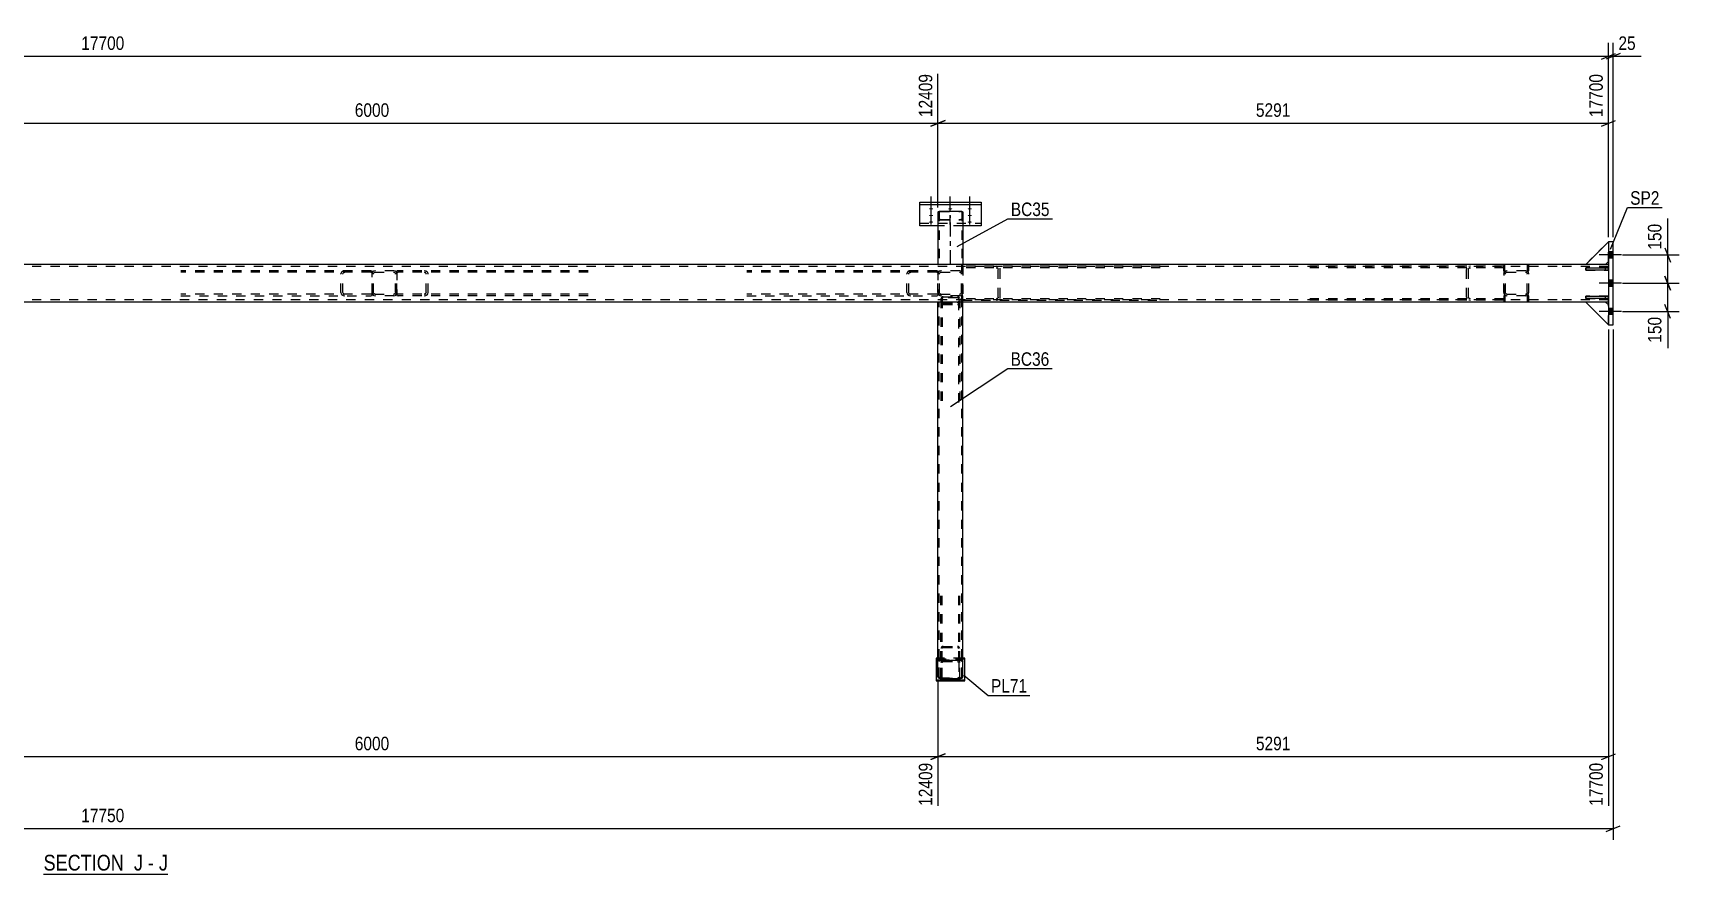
# Model space of a CAD drawing. Header units: millimetres. Extents: x -141 to 1048, y -561 to 280.
# Drawn here: x 232.4 to 581.5, y -359.6 to -181.2 of the extents above; entities that cross this region are included whole.
import ezdxf

# ---------------------------------------------------------------- set-up
doc = ezdxf.new("R2010")
doc.units = ezdxf.units.MM
doc.linetypes.add('DXK_LINE_DOT2', pattern=[3.9198, 1.9599, -1.9599])
doc.linetypes.add('DXK_LINE_DOT3', pattern=[5.9187, 2.979, -0.9799, 0.9799, -0.9799])
doc.styles.add('Arial Narrow', font='ARIALN.TTF', dxfattribs={"height": 0.2})

# ---------------------------------------------------------------- blocks, each defined once
blk = doc.blocks.new('Unknown-389626618-21 - 35981')
at = {"color": 6, "linetype": 'Continuous'}
blk.add_line((234.71, -359.61), (261.08, -359.61), dxfattribs=at)
at = {"color": 0, "linetype": 'Continuous'}
blk.add_wipeout([(252.82, -358.86), (252.82, -355.36), (234.71, -355.36), (234.71, -358.86)], dxfattribs=at)
at = {"color": 7, "linetype": 'Continuous', "style": 'Arial Narrow'}
blk.add_text('SECTION ', height=3.34, dxfattribs=at).set_placement((234.71, -358.86))
at = {"color": 0, "linetype": 'Continuous'}
blk.add_wipeout([(255.79, -358.86), (255.79, -355.36), (253.87, -355.36), (253.87, -358.86)], dxfattribs=at)
blk.add_wipeout([(258.11, -358.86), (258.11, -355.36), (256.84, -355.36), (256.84, -358.86)], dxfattribs=at)
at = {"color": 7, "linetype": 'Continuous', "style": 'Arial Narrow'}
blk.add_text('J', height=3.34, dxfattribs=at).set_placement((253.87, -358.86))
at = {"color": 0, "linetype": 'Continuous'}
blk.add_wipeout([(261.08, -358.86), (261.08, -355.36), (259.16, -355.36), (259.16, -358.86)], dxfattribs=at)
at = {"color": 7, "linetype": 'Continuous', "style": 'Arial Narrow'}
for s, p in [('J', (259.16, -358.86)), ('-', (256.84, -358.86))]:
    blk.add_text(s, height=3.34, dxfattribs=at).set_placement(p)
blk = doc.blocks.new('Part-389626618-35993 - 35981')
at = {"color": 7, "linetype": 'DXK_LINE_DOT2'}
for p, q in [((304.41, -232.07), (304.36, -232.31)), ((304.36, -236.31), (304.36, -232.31)), ((304.36, -232.31), (304.36, -232.31)), ((304.68, -232.31), (304.7, -232.19)), ((304.68, -232.31), (304.68, -232.31)), ((304.68, -236.31), (304.68, -232.31)), ((305, -231.67), (304.76, -231.72)), ((304.88, -232.02), (305, -231.99)), ((309, -231.67), (305, -231.67)), ((305, -231.99), (305, -231.99)), ((305, -231.99), (309, -231.99)), ((309.24, -231.72), (309, -231.67)), ((309, -231.99), (309, -231.99)), ((309, -231.99), (309.12, -232.02)), ((309.3, -232.19), (309.32, -232.31)), ((309.32, -232.31), (309.32, -232.31)), ((309.32, -236.31), (309.32, -232.31)), ((309.64, -232.31), (309.59, -232.07)), ((309.64, -236.31), (309.64, -232.31)), ((309.64, -232.31), (309.64, -232.31)), ((304.36, -236.31), (304.36, -236.31)), ((304.36, -236.31), (304.41, -236.56)), ((304.68, -236.31), (304.68, -236.31)), ((304.7, -236.43), (304.68, -236.31)), ((304.76, -236.9), (305, -236.95)), ((305, -236.63), (304.88, -236.61)), ((305, -236.63), (305, -236.63)), ((305, -236.63), (309, -236.63)), ((309, -236.95), (305, -236.95)), ((309.12, -236.61), (309, -236.63)), ((309, -236.63), (309, -236.63)), ((309, -236.95), (309.24, -236.9)), ((309.32, -236.31), (309.3, -236.43)), ((309.32, -236.31), (309.32, -236.31)), ((309.59, -236.56), (309.64, -236.31)), ((309.64, -236.31), (309.64, -236.31))]:
    blk.add_line(p, q, dxfattribs=at)
for centre, radius, start, end in [((305, -232.31), 0.64, 112.5, 157.5), ((305, -232.31), 0.32, 112.5, 157.5), ((309, -232.31), 0.32, 22.5, 67.5), ((309, -232.31), 0.64, 22.5, 67.5), ((305, -236.31), 0.64, 202.5, 247.5), ((305, -236.31), 0.32, 202.5, 247.5), ((309, -236.31), 0.32, 292.5, 337.5), ((309, -236.31), 0.64, 292.5, 337.5)]:
    blk.add_arc(centre, radius, start, end, dxfattribs=at)
blk = doc.blocks.new('Part-389626618-35994 - 35981')
at = {"color": 7, "linetype": 'DXK_LINE_DOT2'}
for p, q in [((544.41, -232.07), (544.36, -232.31)), ((544.36, -236.31), (544.36, -232.31)), ((544.36, -232.31), (544.36, -232.31)), ((544.68, -232.31), (544.7, -232.19)), ((544.68, -232.31), (544.68, -232.31)), ((544.68, -236.31), (544.68, -232.31)), ((545, -231.67), (544.76, -231.72)), ((544.88, -232.02), (545, -231.99)), ((549, -231.67), (545, -231.67)), ((545, -231.99), (545, -231.99)), ((545, -231.99), (549, -231.99)), ((549.24, -231.72), (549, -231.67)), ((549, -231.99), (549, -231.99)), ((549, -231.99), (549.12, -232.02)), ((549.3, -232.19), (549.32, -232.31)), ((549.32, -232.31), (549.32, -232.31)), ((549.32, -236.31), (549.32, -232.31)), ((549.64, -232.31), (549.59, -232.07)), ((549.64, -236.31), (549.64, -232.31)), ((549.64, -232.31), (549.64, -232.31)), ((544.36, -236.31), (544.36, -236.31)), ((544.36, -236.31), (544.41, -236.56)), ((544.68, -236.31), (544.68, -236.31)), ((544.7, -236.43), (544.68, -236.31)), ((544.76, -236.9), (545, -236.95)), ((545, -236.63), (544.88, -236.61)), ((545, -236.63), (545, -236.63)), ((545, -236.63), (549, -236.63)), ((549, -236.95), (545, -236.95)), ((549.12, -236.61), (549, -236.63)), ((549, -236.63), (549, -236.63)), ((549, -236.95), (549.24, -236.9)), ((549.32, -236.31), (549.3, -236.43)), ((549.32, -236.31), (549.32, -236.31)), ((549.59, -236.56), (549.64, -236.31)), ((549.64, -236.31), (549.64, -236.31))]:
    blk.add_line(p, q, dxfattribs=at)
for centre, radius, start, end in [((545, -232.31), 0.64, 112.5, 157.5), ((545, -232.31), 0.32, 112.5, 157.5), ((549, -232.31), 0.32, 22.5, 67.5), ((549, -232.31), 0.64, 22.5, 67.5), ((545, -236.31), 0.64, 202.5, 247.5), ((545, -236.31), 0.32, 202.5, 247.5), ((549, -236.31), 0.32, 292.5, 337.5), ((549, -236.31), 0.64, 292.5, 337.5)]:
    blk.add_arc(centre, radius, start, end, dxfattribs=at)
blk = doc.blocks.new('Part-389626618-36050 - 35981')
at = {"color": 7, "linetype": 'DXK_LINE_DOT2'}
for p, q in [((544.6, -236.95), (544.36, -236.95)), ((544.36, -236.95), (544.36, -238.15)), ((544.6, -238.15), (544.6, -236.95)), ((544.6, -236.95), (544.6, -238.15)), ((544.36, -238.15), (544.6, -238.15))]:
    blk.add_line(p, q, dxfattribs=at)
blk = doc.blocks.new('Part-389626618-36051 - 35981')
at = {"color": 7, "linetype": 'DXK_LINE_DOT2'}
for p, q in [((549.64, -236.95), (549.4, -236.95)), ((549.4, -238.15), (549.4, -236.95)), ((549.4, -238.15), (549.4, -236.95)), ((549.64, -238.15), (549.64, -236.95)), ((549.64, -238.15), (549.64, -236.95)), ((549.4, -238.15), (549.64, -238.15))]:
    blk.add_line(p, q, dxfattribs=at)
blk = doc.blocks.new('Part-389626618-35987 - 35981')
at = {"color": 7, "linetype": 'DXK_LINE_DOT2'}
for p, q in [((309.9, -231.67), (309.64, -231.71)), ((309.64, -231.71), (309.64, -236.91)), ((309.64, -232.06), (309.73, -232.02)), ((309.73, -232.02), (309.9, -231.99)), ((350.18, -231.67), (309.9, -231.67)), ((350.18, -231.99), (309.9, -231.99)), ((315.72, -231.72), (315.39, -231.67)), ((315.39, -231.99), (315.56, -232.02)), ((315.79, -232.19), (315.83, -232.31)), ((315.83, -236.31), (315.83, -232.31)), ((316.27, -232.31), (316.2, -232.07)), ((316.27, -236.31), (316.27, -232.31)), ((309.73, -236.61), (309.64, -236.56)), ((309.64, -236.91), (309.9, -236.95)), ((309.9, -236.63), (309.73, -236.61)), ((350.18, -236.63), (309.9, -236.63)), ((350.18, -236.95), (309.9, -236.95)), ((315.56, -236.61), (315.39, -236.63)), ((315.39, -236.95), (315.72, -236.9)), ((315.83, -236.31), (315.79, -236.43)), ((316.2, -236.56), (316.27, -236.31))]:
    blk.add_line(p, q, dxfattribs=at)
for centre, radius, start, end in [((315.46, -232.4), 0.401, 32.4104, 75.4453), ((315.52, -232.5), 0.802, 32.4104, 75.4453), ((315.46, -236.22), 0.401, 284.5547, 327.5896), ((315.52, -236.13), 0.802, 284.5547, 327.5896)]:
    blk.add_arc(centre, radius, start, end, dxfattribs=at)
blk = doc.blocks.new('Part-389626618-36053 - 35981')
at = {"color": 7, "linetype": 'DXK_LINE_DOT2'}
for p, q in [((549.64, -230.47), (549.4, -230.47)), ((549.4, -230.47), (549.4, -231.67)), ((549.4, -231.67), (549.4, -230.47)), ((549.4, -231.67), (549.64, -231.67)), ((549.64, -231.67), (549.64, -230.47)), ((549.64, -231.67), (549.64, -230.47))]:
    blk.add_line(p, q, dxfattribs=at)
blk = doc.blocks.new('Part-389626618-35989 - 35981')
at = {"color": 7, "linetype": 'DXK_LINE_DOT2'}
for p, q in [((429.64, -230.71), (429.64, -237.91)), ((471.5, -230.71), (429.64, -230.71)), ((471.5, -231.03), (429.64, -231.03)), ((437.04, -230.76), (436.71, -230.71)), ((436.71, -231.03), (436.87, -231.06)), ((437.11, -231.23), (437.12, -231.27)), ((437.12, -231.27), (437.15, -231.35)), ((437.15, -237.27), (437.15, -231.35)), ((437.56, -231.27), (437.52, -231.11)), ((437.58, -231.35), (437.56, -231.27)), ((437.58, -237.27), (437.58, -231.35)), ((437.15, -237.27), (437.11, -237.39)), ((437.52, -237.52), (437.58, -237.27)), ((471.5, -237.59), (429.64, -237.59)), ((429.64, -237.91), (471.5, -237.91)), ((436.87, -237.57), (436.71, -237.59)), ((436.71, -237.91), (437.04, -237.86))]:
    blk.add_line(p, q, dxfattribs=at)
for centre, start, end in [((436.77, -231.44), 32.4104, 75.4453), ((436.77, -237.18), 284.5547, 327.5896)]:
    blk.add_arc(centre, 0.401, start, end, dxfattribs=at)
blk = doc.blocks.new('Part-389626618-35996 - 35981')
at = {"color": 7, "linetype": 'DXK_LINE_DOT2'}
for p, q in [((424.41, -232.07), (424.36, -232.31)), ((424.36, -236.31), (424.36, -232.31)), ((424.36, -232.31), (424.36, -232.31)), ((424.68, -232.31), (424.7, -232.19)), ((424.68, -232.31), (424.68, -232.31)), ((424.68, -236.31), (424.68, -232.31)), ((425, -231.67), (424.76, -231.72)), ((424.88, -232.02), (425, -231.99)), ((429, -231.67), (425, -231.67)), ((425, -231.99), (425, -231.99)), ((425, -231.99), (429, -231.99)), ((429.24, -231.72), (429, -231.67)), ((429, -231.99), (429, -231.99)), ((429, -231.99), (429.12, -232.02)), ((429.3, -232.19), (429.32, -232.31)), ((429.32, -232.31), (429.32, -232.31)), ((429.32, -236.31), (429.32, -232.31)), ((429.64, -232.31), (429.59, -232.07)), ((429.64, -236.31), (429.64, -232.31)), ((429.64, -232.31), (429.64, -232.31)), ((424.36, -236.31), (424.36, -236.31)), ((424.36, -236.31), (424.41, -236.56)), ((424.68, -236.31), (424.68, -236.31)), ((424.7, -236.43), (424.68, -236.31)), ((424.76, -236.9), (425, -236.95)), ((425, -236.63), (424.88, -236.61)), ((425, -236.63), (425, -236.63)), ((425, -236.63), (429, -236.63)), ((429, -236.95), (425, -236.95)), ((429.12, -236.61), (429, -236.63)), ((429, -236.63), (429, -236.63)), ((429, -236.95), (429.24, -236.9)), ((429.32, -236.31), (429.3, -236.43)), ((429.32, -236.31), (429.32, -236.31)), ((429.59, -236.56), (429.64, -236.31)), ((429.64, -236.31), (429.64, -236.31))]:
    blk.add_line(p, q, dxfattribs=at)
for centre, radius, start, end in [((425, -232.31), 0.64, 112.5, 157.5), ((425, -232.31), 0.32, 112.5, 157.5), ((429, -232.31), 0.32, 22.5, 67.5), ((429, -232.31), 0.64, 22.5, 67.5), ((425, -236.31), 0.64, 202.5, 247.5), ((425, -236.31), 0.32, 202.5, 247.5), ((429, -236.31), 0.32, 292.5, 337.5), ((429, -236.31), 0.64, 292.5, 337.5)]:
    blk.add_arc(centre, radius, start, end, dxfattribs=at)
blk = doc.blocks.new('Part-389626618-36064 - 35981')
at = {"color": 7, "linetype": 'DXK_LINE_DOT2'}
for p, q in [((425.04, -314.61), (425, -314.79)), ((425, -317.83), (425, -314.79)), ((425.14, -314.45), (425.04, -314.61)), ((425.3, -314.35), (425.14, -314.45)), ((425.24, -314.79), (425.26, -314.7)), ((425.24, -317.83), (425.24, -314.79)), ((425.26, -314.7), (425.31, -314.62)), ((425.48, -314.31), (425.3, -314.35)), ((425.31, -314.62), (425.39, -314.57)), ((425.39, -314.57), (425.48, -314.55)), ((425.48, -314.31), (428.52, -314.31)), ((425.48, -314.55), (428.52, -314.55)), ((428.7, -314.35), (428.52, -314.31)), ((428.52, -314.55), (428.61, -314.57)), ((428.61, -314.57), (428.69, -314.62)), ((428.69, -314.62), (428.74, -314.7)), ((428.86, -314.45), (428.7, -314.35)), ((428.74, -314.7), (428.76, -314.79)), ((428.76, -314.79), (428.76, -317.83)), ((428.96, -314.61), (428.86, -314.45)), ((429, -314.79), (428.96, -314.61)), ((429, -317.83), (429, -314.79)), ((425, -317.83), (425.04, -318.01)), ((425.04, -318.01), (425.14, -318.17)), ((425.14, -318.17), (425.3, -318.27)), ((425.26, -317.92), (425.24, -317.83)), ((425.31, -318), (425.26, -317.92)), ((425.3, -318.27), (425.48, -318.31)), ((425.39, -318.05), (425.31, -318)), ((425.48, -318.07), (425.39, -318.05)), ((425.48, -318.07), (428.52, -318.07)), ((425.48, -318.31), (428.52, -318.31)), ((428.61, -318.05), (428.52, -318.07)), ((428.52, -318.31), (428.7, -318.27)), ((428.69, -318), (428.61, -318.05)), ((428.74, -317.92), (428.69, -318)), ((428.7, -318.27), (428.86, -318.17)), ((428.76, -317.83), (428.74, -317.92)), ((428.86, -318.17), (428.96, -318.01)), ((428.96, -318.01), (429, -317.83))]:
    blk.add_line(p, q, dxfattribs=at)
blk = doc.blocks.new('Part-389626618-36065 - 35981')
at = {"color": 2, "linetype": 'Continuous'}
for p, q in [((424.36, -317.78), (424.36, -238.31)), ((429.61, -238.31), (424.39, -238.31)), ((429.64, -317.78), (429.64, -238.31)), ((424.4, -317.92), (424.36, -317.78)), ((424.5, -318.04), (424.4, -317.92)), ((424.66, -318.12), (424.5, -318.04)), ((424.84, -318.15), (424.66, -318.12)), ((424.84, -318.15), (429.16, -318.15)), ((429.34, -318.12), (429.16, -318.15)), ((429.5, -318.04), (429.34, -318.12)), ((429.6, -317.92), (429.5, -318.04)), ((429.64, -317.78), (429.6, -317.92))]:
    blk.add_line(p, q, dxfattribs=at)
at = {"color": 7, "linetype": 'DXK_LINE_DOT2'}
for p, q in [((424.39, -238.31), (424.36, -238.31)), ((424.36, -238.31), (424.39, -238.31)), ((424.6, -317.78), (424.6, -238.31)), ((429.33, -238.31), (429.34, -238.31)), ((429.34, -238.31), (429.38, -238.31)), ((429.38, -238.31), (429.4, -238.31)), ((429.4, -317.78), (429.4, -238.31)), ((429.64, -238.31), (429.61, -238.31)), ((429.64, -238.31), (429.61, -238.31)), ((424.66, -314.17), (424.84, -314.15)), ((424.84, -314.15), (429.16, -314.15)), ((429.16, -314.15), (429.34, -314.17)), ((424.36, -314.51), (424.4, -314.37)), ((424.36, -317.78), (424.36, -314.51)), ((424.4, -314.37), (424.5, -314.25)), ((424.5, -314.25), (424.66, -314.17)), ((424.62, -314.44), (424.6, -314.51)), ((424.6, -317.78), (424.6, -314.51)), ((424.67, -314.38), (424.62, -314.44)), ((424.75, -314.34), (424.67, -314.38)), ((424.84, -314.33), (424.75, -314.34)), ((424.84, -314.33), (429.16, -314.33)), ((429.25, -314.34), (429.16, -314.33)), ((429.33, -314.38), (429.25, -314.34)), ((429.38, -314.44), (429.33, -314.38)), ((429.34, -314.17), (429.5, -314.25)), ((429.4, -314.51), (429.38, -314.44)), ((429.4, -317.78), (429.4, -314.51)), ((429.5, -314.25), (429.6, -314.37)), ((429.6, -314.37), (429.64, -314.51)), ((429.64, -317.78), (429.64, -314.51)), ((424.6, -317.78), (424.62, -317.85)), ((424.62, -317.85), (424.67, -317.91)), ((424.67, -317.91), (424.75, -317.95)), ((424.75, -317.95), (424.84, -317.96)), ((424.84, -317.96), (429.16, -317.96)), ((429.16, -317.96), (429.25, -317.95)), ((429.25, -317.95), (429.33, -317.91)), ((429.33, -317.91), (429.38, -317.85)), ((429.38, -317.85), (429.4, -317.78))]:
    blk.add_line(p, q, dxfattribs=at)
blk = doc.blocks.new('Part-389626618-36068 - 35981')
at = {"color": 2, "linetype": 'Continuous'}
for p, q in [((561.74, -230.31), (566.54, -225.51)), ((565.94, -230.31), (561.74, -230.31)), ((566.54, -229.71), (565.94, -230.31))]:
    blk.add_line(p, q, dxfattribs=at)
at = {"color": 7, "linetype": 'DXK_LINE_DOT2'}
for p, q in [((566.54, -225.51), (566.54, -229.71)), ((566.54, -229.71), (566.54, -225.51))]:
    blk.add_line(p, q, dxfattribs=at)
blk = doc.blocks.new('Part-389626618-36071 - 35981')
at = {"color": 2, "linetype": 'Continuous'}
for p, q in [((565.94, -238.31), (561.74, -238.31)), ((561.74, -238.31), (566.54, -243.11)), ((566.54, -238.91), (565.94, -238.31))]:
    blk.add_line(p, q, dxfattribs=at)
at = {"color": 7, "linetype": 'DXK_LINE_DOT2'}
for p, q in [((566.54, -243.11), (566.54, -238.91)), ((566.54, -238.91), (566.54, -243.11))]:
    blk.add_line(p, q, dxfattribs=at)
blk = doc.blocks.new('Part-389626618-36007 - 35981')
at = {"color": 2, "linetype": 'Continuous'}
for p, q in [((424.36, -219.2), (424.4, -219.14)), ((424.36, -219.2), (424.36, -230.31)), ((424.4, -219.14), (424.5, -219.08)), ((424.5, -219.08), (424.66, -219.05)), ((424.66, -219.05), (424.84, -219.03)), ((424.84, -219.03), (429.16, -219.03)), ((429.16, -219.03), (429.34, -219.05)), ((429.34, -219.05), (429.5, -219.08)), ((429.5, -219.08), (429.6, -219.14)), ((429.6, -219.14), (429.64, -219.2)), ((429.64, -219.2), (429.64, -230.31)), ((429.6, -230.31), (424.39, -230.31)), ((429.61, -230.31), (429.6, -230.31))]:
    blk.add_line(p, q, dxfattribs=at)
at = {"color": 7, "linetype": 'DXK_LINE_DOT2'}
for p, q in [((424.62, -219.17), (424.6, -219.2)), ((424.6, -219.2), (424.6, -230.31)), ((424.67, -219.14), (424.62, -219.17)), ((424.75, -219.12), (424.67, -219.14)), ((424.84, -219.12), (424.75, -219.12)), ((424.84, -219.12), (429.16, -219.12)), ((429.25, -219.12), (429.16, -219.12)), ((429.33, -219.14), (429.25, -219.12)), ((429.38, -219.17), (429.33, -219.14)), ((429.4, -219.2), (429.38, -219.17)), ((429.4, -219.2), (429.4, -230.31)), ((424.4, -220.74), (424.36, -220.68)), ((424.5, -220.79), (424.4, -220.74)), ((424.66, -220.83), (424.5, -220.79)), ((424.6, -220.68), (424.62, -220.71)), ((424.62, -220.71), (424.67, -220.73)), ((424.84, -220.84), (424.66, -220.83)), ((424.67, -220.73), (424.75, -220.75)), ((424.75, -220.75), (424.84, -220.76)), ((424.84, -220.76), (429.16, -220.76)), ((424.84, -220.84), (429.16, -220.84)), ((429.16, -220.76), (429.25, -220.75)), ((429.34, -220.83), (429.16, -220.84)), ((429.25, -220.75), (429.33, -220.73)), ((429.33, -220.73), (429.38, -220.71)), ((429.5, -220.79), (429.34, -220.83)), ((429.38, -220.71), (429.4, -220.68)), ((429.6, -220.74), (429.5, -220.79)), ((429.64, -220.68), (429.6, -220.74)), ((424.36, -230.31), (424.39, -230.31)), ((424.39, -230.31), (424.36, -230.31)), ((429.38, -230.31), (429.4, -230.31)), ((429.61, -230.31), (429.64, -230.31)), ((429.64, -230.31), (429.61, -230.31))]:
    blk.add_line(p, q, dxfattribs=at)
at = {"color": 7, "linetype": 'DXK_LINE_DOT3'}
blk.add_line((427, -230.31), (427, -219.94), dxfattribs=at)
blk = doc.blocks.new('Part-389626618-36072 - 35981')
at = {"color": 2, "linetype": 'Continuous'}
for p, q in [((561.74, -237.55), (561.74, -237.07)), ((561.74, -237.07), (566.54, -237.07)), ((566.54, -237.55), (566.54, -237.07)), ((566.54, -237.55), (561.74, -237.55))]:
    blk.add_line(p, q, dxfattribs=at)
at = {"color": 7, "linetype": 'DXK_LINE_DOT2'}
for p, q in [((565.94, -237.55), (565.94, -237.07)), ((566.54, -237.07), (566.54, -237.55))]:
    blk.add_line(p, q, dxfattribs=at)
blk = doc.blocks.new('Part-389626618-36008 - 35981')
at = {"color": 7, "linetype": 'DXK_LINE_DOT2'}
for p, q in [((425.12, -237.35), (425.04, -237.48)), ((425.14, -237.32), (425.12, -237.35)), ((425.3, -237.2), (425.14, -237.32)), ((425.48, -237.16), (425.3, -237.2)), ((425.48, -237.16), (428.52, -237.16)), ((428.7, -237.2), (428.52, -237.16)), ((428.86, -237.32), (428.7, -237.2)), ((428.88, -237.35), (428.86, -237.32)), ((428.96, -237.48), (428.88, -237.35)), ((425.04, -237.48), (425, -237.67)), ((425, -237.67), (425, -259.6)), ((425.26, -238.31), (425, -238.31)), ((425.02, -238.31), (425.04, -238.45)), ((425.04, -238.45), (425.14, -238.66)), ((425.14, -238.66), (425.3, -238.8)), ((425.26, -237.57), (425.24, -237.67)), ((425.24, -237.67), (425.24, -259.6)), ((425.24, -238.31), (425.26, -238.31)), ((425.31, -237.49), (425.26, -237.57)), ((425.26, -238.32), (425.26, -238.31)), ((425.31, -238.43), (425.26, -238.32)), ((425.3, -238.8), (425.48, -238.85)), ((425.39, -237.44), (425.31, -237.49)), ((425.39, -238.5), (425.31, -238.43)), ((425.48, -237.42), (425.39, -237.44)), ((425.48, -238.53), (425.39, -238.5)), ((428.52, -237.42), (425.48, -237.42)), ((425.48, -238.53), (428.52, -238.53)), ((425.48, -238.85), (428.52, -238.85)), ((428.61, -237.44), (428.52, -237.42)), ((428.61, -238.5), (428.52, -238.53)), ((428.52, -238.85), (428.7, -238.8)), ((428.69, -237.49), (428.61, -237.44)), ((428.69, -238.43), (428.61, -238.5)), ((428.74, -237.57), (428.69, -237.49)), ((428.74, -238.32), (428.69, -238.43)), ((428.7, -238.8), (428.86, -238.66)), ((428.76, -237.67), (428.74, -237.57)), ((428.74, -238.31), (428.76, -238.31)), ((429, -238.31), (428.74, -238.31)), ((428.74, -238.31), (428.74, -238.32)), ((428.76, -259.6), (428.76, -237.67)), ((428.86, -238.66), (428.96, -238.45)), ((428.96, -237.48), (429, -237.67)), ((428.96, -238.45), (428.98, -238.31)), ((429, -237.67), (429, -259.6))]:
    blk.add_line(p, q, dxfattribs=at)
blk = doc.blocks.new('Part-389626618-36074 - 35981')
at = {"color": 7, "linetype": 'DXK_LINE_DOT2'}
for p, q in [((566.54, -237.07), (561.74, -237.07)), ((561.74, -237.07), (561.74, -237.55)), ((565.94, -237.55), (565.94, -237.07)), ((566.54, -237.55), (566.54, -237.07)), ((566.54, -237.07), (566.54, -237.55)), ((561.74, -237.55), (566.54, -237.55))]:
    blk.add_line(p, q, dxfattribs=at)
blk = doc.blocks.new('Part-389626618-36010 - 35981')
at = {"color": 7, "linetype": 'DXK_LINE_DOT2'}
for p, q in [((425, -314.31), (425, -299.46)), ((425.24, -314.31), (425.24, -299.46)), ((428.76, -314.31), (428.76, -299.46)), ((429, -314.31), (429, -299.46)), ((425.04, -311.62), (425, -311.8)), ((425, -313.8), (425.24, -313.8)), ((425, -314.03), (425.24, -314.03)), ((425, -314.15), (425.24, -314.15)), ((425.14, -311.47), (425.04, -311.62)), ((425.3, -311.37), (425.14, -311.47)), ((425.24, -311.8), (425.26, -311.71)), ((425.26, -311.71), (425.31, -311.64)), ((425.48, -311.33), (425.3, -311.37)), ((425.31, -311.64), (425.39, -311.58)), ((425.39, -311.58), (425.48, -311.57)), ((425.48, -311.33), (428.52, -311.33)), ((425.48, -311.57), (428.52, -311.57)), ((428.7, -311.37), (428.52, -311.33)), ((428.52, -311.57), (428.61, -311.58)), ((428.61, -311.58), (428.69, -311.64)), ((428.69, -311.64), (428.74, -311.71)), ((428.86, -311.47), (428.7, -311.37)), ((428.74, -311.71), (428.76, -311.8)), ((428.76, -313.8), (429, -313.8)), ((428.76, -314.03), (429, -314.03)), ((428.76, -314.15), (429, -314.15)), ((428.96, -311.62), (428.86, -311.47)), ((429, -311.8), (428.96, -311.62)), ((429, -314.31), (425, -314.31))]:
    blk.add_line(p, q, dxfattribs=at)
blk = doc.blocks.new('Part-389626618-36077 - 35981')
at = {"color": 2, "linetype": 'Continuous'}
for p, q in [((-72, -230.31), (-71.4, -230.31)), ((-67.2, -230.31), (-55.61, -230.31)), ((184.39, -230.31), (-50.39, -230.31)), ((424.39, -230.31), (189.61, -230.31)), ((555.64, -230.31), (429.61, -230.31)), ((561.74, -230.31), (555.74, -230.31)), ((566.54, -230.31), (565.94, -230.31)), ((-72, -238.31), (-71.4, -238.31)), ((184.39, -238.31), (-67.2, -238.31)), ((424.39, -238.31), (189.61, -238.31)), ((555.64, -238.31), (429.61, -238.31)), ((561.74, -238.31), (555.74, -238.31)), ((566.54, -238.31), (565.94, -238.31))]:
    blk.add_line(p, q, dxfattribs=at)
at = {"color": 7, "linetype": 'DXK_LINE_DOT2'}
for p, q in [((-72, -230.31), (-72, -238.31)), ((-71.4, -230.31), (-67.2, -230.31)), ((555.64, -230.31), (-55.61, -230.31)), ((-55.61, -230.31), (-50.39, -230.31)), ((189.61, -230.31), (184.39, -230.31)), ((429.61, -230.31), (424.39, -230.31)), ((561.74, -230.31), (555.74, -230.31)), ((565.94, -230.31), (561.74, -230.31)), ((566.54, -230.31), (566.54, -238.31)), ((555.64, -230.79), (-72, -230.79)), ((566.54, -230.79), (555.74, -230.79)), ((555.64, -237.83), (-72, -237.83)), ((-67.2, -238.31), (-71.4, -238.31)), ((189.61, -238.31), (184.39, -238.31)), ((429.61, -238.31), (424.39, -238.31)), ((566.54, -237.83), (555.74, -237.83)), ((565.94, -238.31), (561.74, -238.31))]:
    blk.add_line(p, q, dxfattribs=at)
blk = doc.blocks.new('Part-389626618-36014 - 35981')
at = {"color": 7, "linetype": 'DXK_LINE_DOT2'}
for p, q in [((304.1, -231.67), (263.82, -231.67)), ((304.1, -231.99), (263.82, -231.99)), ((297.8, -232.07), (297.73, -232.31)), ((297.73, -236.31), (297.73, -232.31)), ((298.17, -232.31), (298.21, -232.19)), ((298.17, -236.31), (298.17, -232.31)), ((298.61, -231.67), (298.28, -231.72)), ((298.44, -232.02), (298.61, -231.99)), ((304.1, -231.67), (304.36, -231.71)), ((304.1, -231.99), (304.27, -232.02)), ((304.27, -232.02), (304.36, -232.06)), ((304.36, -236.91), (304.36, -231.71)), ((304.1, -236.63), (263.82, -236.63)), ((263.82, -236.95), (304.1, -236.95)), ((297.73, -236.31), (297.8, -236.56)), ((298.21, -236.43), (298.17, -236.31)), ((298.28, -236.9), (298.61, -236.95)), ((298.61, -236.63), (298.44, -236.61)), ((304.27, -236.61), (304.1, -236.63)), ((304.1, -236.95), (304.36, -236.91)), ((304.36, -236.56), (304.27, -236.61))]:
    blk.add_line(p, q, dxfattribs=at)
for centre, radius, start, end in [((298.48, -232.5), 0.802, 104.5547, 147.5896), ((298.54, -232.4), 0.401, 104.5547, 147.5896), ((298.48, -236.13), 0.802, 212.4104, 255.4453), ((298.54, -236.22), 0.401, 212.4104, 255.4453)]:
    blk.add_arc(centre, radius, start, end, dxfattribs=at)
blk = doc.blocks.new('Part-389626618-36015 - 35981')
at = {"color": 7, "linetype": 'DXK_LINE_DOT2'}
for p, q in [((424.1, -231.67), (383.82, -231.67)), ((424.1, -231.99), (383.82, -231.99)), ((417.8, -232.07), (417.73, -232.31)), ((417.73, -236.31), (417.73, -232.31)), ((418.17, -232.31), (418.21, -232.19)), ((418.17, -236.31), (418.17, -232.31)), ((418.61, -231.67), (418.28, -231.72)), ((418.44, -232.02), (418.61, -231.99)), ((424.1, -231.67), (424.36, -231.71)), ((424.1, -231.99), (424.27, -232.02)), ((424.27, -232.02), (424.36, -232.06)), ((424.36, -231.71), (424.36, -236.91)), ((424.1, -236.63), (383.82, -236.63)), ((383.82, -236.95), (424.1, -236.95)), ((417.73, -236.31), (417.8, -236.56)), ((418.21, -236.43), (418.17, -236.31)), ((418.28, -236.9), (418.61, -236.95)), ((418.61, -236.63), (418.44, -236.61)), ((424.27, -236.61), (424.1, -236.63)), ((424.1, -236.95), (424.36, -236.91)), ((424.36, -236.56), (424.27, -236.61))]:
    blk.add_line(p, q, dxfattribs=at)
for centre, radius, start, end in [((418.48, -232.5), 0.802, 104.5547, 147.5896), ((418.54, -232.4), 0.401, 104.5547, 147.5896), ((418.48, -236.13), 0.802, 212.4104, 255.4453), ((418.54, -236.22), 0.401, 212.4104, 255.4453)]:
    blk.add_arc(centre, radius, start, end, dxfattribs=at)
blk = doc.blocks.new('Part-389626618-36016 - 35981')
at = {"color": 7, "linetype": 'DXK_LINE_DOT2'}
for p, q in [((544.36, -230.71), (502.5, -230.71)), ((544.36, -231.03), (502.5, -231.03)), ((536.44, -231.27), (536.42, -231.35)), ((536.42, -237.27), (536.42, -231.35)), ((536.48, -231.11), (536.44, -231.27)), ((536.85, -231.35), (536.88, -231.27)), ((536.85, -237.27), (536.85, -231.35)), ((536.88, -231.27), (536.89, -231.23)), ((537.29, -230.71), (536.96, -230.76)), ((537.13, -231.06), (537.29, -231.03)), ((544.36, -230.71), (544.36, -237.91)), ((536.42, -237.27), (536.48, -237.52)), ((536.89, -237.39), (536.85, -237.27)), ((544.36, -237.59), (502.5, -237.59)), ((544.36, -237.91), (502.5, -237.91)), ((536.96, -237.86), (537.29, -237.91)), ((537.29, -237.59), (537.13, -237.57)), ((544.36, -237.86), (544.36, -237.91))]:
    blk.add_line(p, q, dxfattribs=at)
for centre, start, end in [((537.23, -231.44), 104.5547, 147.5896), ((537.23, -237.18), 212.4104, 255.4453)]:
    blk.add_arc(centre, 0.401, start, end, dxfattribs=at)
blk = doc.blocks.new('Part-389626618-36018 - 35981')
at = {"color": 2, "linetype": 'Continuous'}
for p, q in [((567.54, -225.51), (566.54, -225.51)), ((566.54, -225.51), (566.54, -243.11)), ((567.54, -243.11), (567.54, -225.51)), ((566.54, -243.11), (567.54, -243.11))]:
    blk.add_line(p, q, dxfattribs=at)
at = {"color": 7, "linetype": 'DXK_LINE_DOT2'}
for p, q in [((567.54, -243.11), (567.54, -225.51)), ((566.54, -243.11), (566.54, -237.07))]:
    blk.add_line(p, q, dxfattribs=at)
blk = doc.blocks.new('Part-389626618-36023 - 35981')
at = {"color": 2, "linetype": 'Continuous'}
for p, q in [((420.5, -222.16), (420.5, -217.11)), ((420.5, -217.11), (433.5, -217.11)), ((433.5, -217.71), (420.5, -217.71)), ((433.5, -217.11), (433.5, -222.16)), ((424.36, -222.16), (420.5, -222.16)), ((433.5, -222.16), (429.64, -222.16))]:
    blk.add_line(p, q, dxfattribs=at)
at = {"color": 7, "linetype": 'DXK_LINE_DOT2'}
for p, q in [((420.5, -221.56), (433.5, -221.56)), ((429.64, -222.16), (424.36, -222.16))]:
    blk.add_line(p, q, dxfattribs=at)
blk = doc.blocks.new('Part-389626618-36048 - 35981')
at = {"color": 2, "linetype": 'Continuous'}
for p, q in [((424.36, -313.8), (423.96, -313.8)), ((423.96, -313.8), (423.96, -318.65)), ((430.04, -313.8), (429.64, -313.8)), ((430.04, -318.65), (430.04, -313.8)), ((423.96, -318.42), (430.04, -318.42)), ((423.96, -318.65), (430.04, -318.65))]:
    blk.add_line(p, q, dxfattribs=at)
at = {"color": 7, "linetype": 'DXK_LINE_DOT2'}
for p, q in [((430.04, -314.03), (423.96, -314.03)), ((429.64, -313.8), (424.36, -313.8))]:
    blk.add_line(p, q, dxfattribs=at)
blk = doc.blocks.new('Part-389626618-36052 - 35981')
at = {"color": 7, "linetype": 'DXK_LINE_DOT2'}
for p, q in [((544.6, -230.47), (544.36, -230.47)), ((544.36, -230.47), (544.36, -231.67)), ((544.36, -231.67), (544.36, -230.71)), ((544.36, -231.67), (544.6, -231.67)), ((544.6, -231.67), (544.6, -230.47)), ((544.6, -231.67), (544.6, -230.47))]:
    blk.add_line(p, q, dxfattribs=at)
blk = doc.blocks.new('Part-389626618-36054 - 35981')
at = {"color": 7, "linetype": 'DXK_LINE_DOT2'}
for p, q in [((429.64, -236.95), (429.4, -236.95)), ((429.4, -238.15), (429.4, -236.95)), ((429.4, -238.15), (429.4, -236.95)), ((429.64, -238.15), (429.64, -236.95)), ((429.64, -238.15), (429.64, -236.95)), ((429.4, -238.15), (429.64, -238.15))]:
    blk.add_line(p, q, dxfattribs=at)
blk = doc.blocks.new('Part-389626618-36055 - 35981')
at = {"color": 7, "linetype": 'DXK_LINE_DOT2'}
for p, q in [((429.64, -230.47), (429.4, -230.47)), ((429.4, -230.47), (429.4, -231.67)), ((429.4, -231.67), (429.4, -230.47)), ((429.4, -231.67), (429.64, -231.67)), ((429.64, -231.67), (429.64, -230.47)), ((429.64, -231.67), (429.64, -230.47))]:
    blk.add_line(p, q, dxfattribs=at)
blk = doc.blocks.new('Bolt-389626618-36133 - 35981')
at = {"linetype": 'Continuous'}
for points in [[(567.54, -228.97), (567.54, -227.65), (566.54, -227.65), (566.54, -228.97)], [(567.54, -228.97), (567.54, -227.65), (566.54, -227.65), (566.54, -228.97)], [(567.54, -228.97), (567.54, -227.65), (566.54, -227.65), (566.54, -228.97)], [(567.54, -228.97), (567.54, -227.65), (566.54, -227.65), (566.54, -228.97)], [(567.54, -234.97), (567.54, -233.65), (566.54, -233.65), (566.54, -234.97)], [(567.54, -234.97), (567.54, -233.65), (566.54, -233.65), (566.54, -234.97)], [(567.54, -240.97), (567.54, -239.65), (566.54, -239.65), (566.54, -240.97)], [(567.54, -240.97), (567.54, -239.65), (566.54, -239.65), (566.54, -240.97)], [(567.54, -240.97), (567.54, -239.65), (566.54, -239.65), (566.54, -240.97)], [(567.54, -240.97), (567.54, -239.65), (566.54, -239.65), (566.54, -240.97)]]:
    blk.add_hatch(color=1, dxfattribs=at).paths.add_polyline_path(points)
at = {"color": 1, "linetype": 'Continuous'}
for p, q in [((569.3, -228.31), (564.54, -228.31)), ((569.3, -228.31), (564.54, -228.31)), ((569.3, -228.31), (564.54, -228.31)), ((569.3, -228.31), (564.54, -228.31)), ((567.54, -227.65), (566.54, -227.65)), ((567.54, -227.65), (566.54, -227.65)), ((567.54, -227.65), (566.54, -227.65)), ((567.54, -227.65), (566.54, -227.65)), ((567.54, -228.97), (566.54, -228.97)), ((567.54, -228.97), (566.54, -228.97)), ((567.54, -228.97), (566.54, -228.97)), ((567.54, -228.97), (566.54, -228.97)), ((567.54, -233.65), (566.54, -233.65)), ((567.54, -233.65), (566.54, -233.65)), ((569.3, -234.31), (564.54, -234.31)), ((569.3, -234.31), (564.54, -234.31)), ((567.54, -234.97), (566.54, -234.97)), ((567.54, -234.97), (566.54, -234.97)), ((569.3, -240.31), (564.54, -240.31)), ((569.3, -240.31), (564.54, -240.31)), ((569.3, -240.31), (564.54, -240.31)), ((569.3, -240.31), (564.54, -240.31)), ((567.54, -239.65), (566.54, -239.65)), ((567.54, -239.65), (566.54, -239.65)), ((567.54, -239.65), (566.54, -239.65)), ((567.54, -239.65), (566.54, -239.65)), ((567.54, -240.97), (566.54, -240.97)), ((567.54, -240.97), (566.54, -240.97)), ((567.54, -240.97), (566.54, -240.97)), ((567.54, -240.97), (566.54, -240.97))]:
    blk.add_line(p, q, dxfattribs=at)
blk = doc.blocks.new('Bolt-389626618-36137 - 35981')
at = {"linetype": 'Continuous'}
for points in [[(422.9, -218.38), (422.99, -218.39), (423.08, -218.4), (423.16, -218.41), (423.23, -218.43), (423.28, -218.46), (423.32, -218.49), (423.34, -218.52), (423.34, -218.55), (423.32, -218.58), (423.28, -218.61), (423.23, -218.64), (423.16, -218.66), (423.08, -218.67), (422.99, -218.68), (422.9, -218.69), (422.81, -218.68), (422.72, -218.67), (422.64, -218.66), (422.57, -218.64), (422.52, -218.61), (422.48, -218.58), (422.46, -218.55), (422.46, -218.52), (422.48, -218.49), (422.52, -218.46), (422.57, -218.43), (422.64, -218.41), (422.72, -218.4), (422.81, -218.39)], [(422.9, -219.79), (422.99, -219.8), (423.08, -219.81), (423.16, -219.82), (423.23, -219.84), (423.28, -219.87), (423.32, -219.9), (423.34, -219.93), (423.34, -219.96), (423.32, -219.99), (423.28, -220.02), (423.23, -220.05), (423.16, -220.07), (423.08, -220.08), (422.99, -220.09), (422.9, -220.09), (422.81, -220.09), (422.72, -220.08), (422.64, -220.07), (422.57, -220.05), (422.52, -220.02), (422.48, -219.99), (422.46, -219.96), (422.46, -219.93), (422.48, -219.9), (422.52, -219.87), (422.57, -219.84), (422.64, -219.82), (422.72, -219.81), (422.81, -219.8)], [(426.98, -218.38), (427.07, -218.39), (427.16, -218.4), (427.24, -218.41), (427.31, -218.43), (427.36, -218.46), (427.4, -218.49), (427.42, -218.52), (427.42, -218.55), (427.4, -218.58), (427.36, -218.61), (427.31, -218.64), (427.24, -218.66), (427.16, -218.67), (427.07, -218.68), (426.98, -218.69), (426.89, -218.68), (426.8, -218.67), (426.72, -218.66), (426.65, -218.64), (426.6, -218.61), (426.56, -218.58), (426.54, -218.55), (426.54, -218.52), (426.56, -218.49), (426.6, -218.46), (426.65, -218.43), (426.72, -218.41), (426.8, -218.4), (426.89, -218.39)], [(431.1, -218.38), (431.19, -218.39), (431.28, -218.4), (431.36, -218.41), (431.43, -218.43), (431.48, -218.46), (431.52, -218.49), (431.54, -218.52), (431.54, -218.55), (431.52, -218.58), (431.48, -218.61), (431.43, -218.64), (431.36, -218.66), (431.28, -218.67), (431.19, -218.68), (431.1, -218.69), (431.01, -218.68), (430.92, -218.67), (430.84, -218.66), (430.77, -218.64), (430.72, -218.61), (430.68, -218.58), (430.66, -218.55), (430.66, -218.52), (430.68, -218.49), (430.72, -218.46), (430.77, -218.43), (430.84, -218.41), (430.92, -218.4), (431.01, -218.39)], [(431.1, -219.79), (431.19, -219.8), (431.28, -219.81), (431.36, -219.82), (431.43, -219.84), (431.48, -219.87), (431.52, -219.9), (431.54, -219.93), (431.54, -219.96), (431.52, -219.99), (431.48, -220.02), (431.43, -220.05), (431.36, -220.07), (431.28, -220.08), (431.19, -220.09), (431.1, -220.09), (431.01, -220.09), (430.92, -220.08), (430.84, -220.07), (430.77, -220.05), (430.72, -220.02), (430.68, -219.99), (430.66, -219.96), (430.66, -219.93), (430.68, -219.9), (430.72, -219.87), (430.77, -219.84), (430.84, -219.82), (430.92, -219.81), (431.01, -219.8)], [(422.9, -221.19), (422.99, -221.19), (423.08, -221.2), (423.16, -221.22), (423.23, -221.24), (423.28, -221.26), (423.32, -221.29), (423.34, -221.32), (423.34, -221.36), (423.32, -221.39), (423.28, -221.42), (423.23, -221.44), (423.16, -221.46), (423.08, -221.48), (422.99, -221.49), (422.9, -221.49), (422.81, -221.49), (422.72, -221.48), (422.64, -221.46), (422.57, -221.44), (422.52, -221.42), (422.48, -221.39), (422.46, -221.36), (422.46, -221.32), (422.48, -221.29), (422.52, -221.26), (422.57, -221.24), (422.64, -221.22), (422.72, -221.2), (422.81, -221.19)], [(431.1, -221.19), (431.19, -221.19), (431.28, -221.2), (431.36, -221.22), (431.43, -221.24), (431.48, -221.26), (431.52, -221.29), (431.54, -221.32), (431.54, -221.36), (431.52, -221.39), (431.48, -221.42), (431.43, -221.44), (431.36, -221.46), (431.28, -221.48), (431.19, -221.49), (431.1, -221.49), (431.01, -221.49), (430.92, -221.48), (430.84, -221.46), (430.77, -221.44), (430.72, -221.42), (430.68, -221.39), (430.66, -221.36), (430.66, -221.32), (430.68, -221.29), (430.72, -221.26), (430.77, -221.24), (430.84, -221.22), (430.92, -221.2), (431.01, -221.19)]]:
    blk.add_hatch(color=1, dxfattribs=at).paths.add_polyline_path(points)
at = {"color": 1, "linetype": 'Continuous'}
for p, q in [((422.9, -219.02), (422.9, -215.9)), ((426.98, -219.02), (426.98, -215.9)), ((431.1, -219.02), (431.1, -215.9)), ((422.9, -220.43), (422.9, -217.31)), ((422.9, -221.83), (422.9, -218.71)), ((431.1, -220.43), (431.1, -217.31)), ((431.1, -221.83), (431.1, -218.71))]:
    blk.add_line(p, q, dxfattribs=at)
at = {"color": 1, "linetype": 'DXK_LINE_DOT2'}
blk.add_line((426.98, -221.83), (426.98, -218.71), dxfattribs=at)
blk = doc.blocks.new('Part-389626618-36066 - 35981')
at = {"color": 7, "linetype": 'DXK_LINE_DOT2'}
for p, q in [((561.74, -230.31), (566.54, -225.51)), ((566.54, -225.51), (566.54, -229.71)), ((566.54, -229.71), (566.54, -225.51)), ((565.94, -230.31), (561.74, -230.31)), ((566.54, -229.71), (565.94, -230.31))]:
    blk.add_line(p, q, dxfattribs=at)
blk = doc.blocks.new('Part-389626618-36067 - 35981')
at = {"color": 7, "linetype": 'DXK_LINE_DOT2'}
for p, q in [((561.74, -230.31), (566.54, -225.51)), ((566.54, -225.51), (566.54, -229.71)), ((566.54, -229.71), (566.54, -225.51)), ((565.94, -230.31), (561.74, -230.31)), ((566.54, -229.71), (565.94, -230.31))]:
    blk.add_line(p, q, dxfattribs=at)
blk = doc.blocks.new('Part-389626618-36069 - 35981')
at = {"color": 7, "linetype": 'DXK_LINE_DOT2'}
for p, q in [((565.94, -238.31), (561.74, -238.31)), ((561.74, -238.31), (566.54, -243.11)), ((566.54, -238.91), (565.94, -238.31)), ((566.54, -243.11), (566.54, -238.91)), ((566.54, -238.91), (566.54, -243.11))]:
    blk.add_line(p, q, dxfattribs=at)
blk = doc.blocks.new('Part-389626618-36070 - 35981')
at = {"color": 7, "linetype": 'DXK_LINE_DOT2'}
for p, q in [((565.94, -238.31), (561.74, -238.31)), ((561.74, -238.31), (566.54, -243.11)), ((566.54, -238.91), (565.94, -238.31)), ((566.54, -243.11), (566.54, -238.91)), ((566.54, -238.91), (566.54, -243.11))]:
    blk.add_line(p, q, dxfattribs=at)
blk = doc.blocks.new('Part-389626618-36073 - 35981')
at = {"color": 2, "linetype": 'Continuous'}
for p, q in [((561.74, -231.55), (561.74, -231.07)), ((561.74, -231.07), (566.54, -231.07)), ((566.54, -231.55), (561.74, -231.55)), ((566.54, -231.55), (566.54, -231.07))]:
    blk.add_line(p, q, dxfattribs=at)
at = {"color": 7, "linetype": 'DXK_LINE_DOT2'}
for p, q in [((565.94, -231.55), (565.94, -231.07)), ((566.54, -231.07), (566.54, -231.55))]:
    blk.add_line(p, q, dxfattribs=at)
blk = doc.blocks.new('Part-389626618-36075 - 35981')
at = {"color": 7, "linetype": 'DXK_LINE_DOT2'}
for p, q in [((566.54, -231.07), (561.74, -231.07)), ((561.74, -231.07), (561.74, -231.55)), ((561.74, -231.55), (566.54, -231.55)), ((565.94, -231.55), (565.94, -231.07)), ((566.54, -231.55), (566.54, -231.07)), ((566.54, -231.07), (566.54, -231.55))]:
    blk.add_line(p, q, dxfattribs=at)
blk = doc.blocks.new('StraightDimension-389626618-37028 - 35981')
at = {"color": 7, "linetype": 'Continuous'}
for p, q in [((184.36, -218.25), (184.36, -191.76)), ((424.36, -218.25), (424.36, -189.93)), ((185.86, -199.77), (182.86, -200.97)), ((184.36, -200.37), (424.36, -200.37)), ((422.86, -200.97), (425.86, -199.77))]:
    blk.add_line(p, q, dxfattribs=at)
at = {"color": 0, "linetype": 'Continuous'}
blk.add_wipeout([(423.76, -189.33), (419.56, -189.33), (419.56, -199.67), (423.76, -199.67)], dxfattribs=at)
at = {"color": 0}
blk.add_wipeout([(308.62, -199.62), (308.62, -195.42), (300.1, -195.42), (300.1, -199.62)], dxfattribs=at)
at = {"color": 3, "linetype": 'Continuous', "style": 'Arial Narrow'}
blk.add_text('12409', height=2.863, rotation=90.0002, dxfattribs=at).set_placement((423.16, -199.07))
at = {"color": 3, "style": 'Arial Narrow'}
blk.add_text('6000', height=2.863, dxfattribs=at).set_placement((300.7, -199.02))
blk = doc.blocks.new('StraightDimension-389626618-37329 - 35981')
at = {"color": 7, "linetype": 'Continuous'}
for p, q in [((566.54, -244.11), (566.54, -345.14)), ((424.36, -318.78), (424.36, -345.14)), ((425.86, -334.1), (422.86, -335.3)), ((424.36, -334.7), (566.54, -334.7)), ((565.04, -335.3), (568.04, -334.1))]:
    blk.add_line(p, q, dxfattribs=at)
at = {"color": 0}
blk.add_wipeout([(499.71, -333.95), (499.71, -329.75), (491.19, -329.75), (491.19, -333.95)], dxfattribs=at)
at = {"color": 0, "linetype": 'Continuous'}
blk.add_wipeout([(565.94, -335.4), (561.74, -335.4), (561.74, -345.74), (565.94, -345.74)], dxfattribs=at)
at = {"color": 3, "style": 'Arial Narrow'}
blk.add_text('5291', height=2.863, dxfattribs=at).set_placement((491.79, -333.35))
at = {"color": 3, "linetype": 'Continuous', "style": 'Arial Narrow'}
blk.add_text('17700', height=2.863, rotation=90.0002, dxfattribs=at).set_placement((565.34, -345.14))
blk = doc.blocks.new('StraightDimension-389626618-37027 - 35981')
at = {"color": 7, "linetype": 'Continuous'}
for p, q in [((424.36, -218.25), (424.36, -189.93)), ((566.54, -224.51), (566.54, -189.93)), ((425.86, -199.77), (422.86, -200.97)), ((424.36, -200.37), (566.54, -200.37)), ((565.04, -200.97), (568.04, -199.77))]:
    blk.add_line(p, q, dxfattribs=at)
at = {"color": 0, "linetype": 'Continuous'}
blk.add_wipeout([(565.94, -189.33), (561.74, -189.33), (561.74, -199.67), (565.94, -199.67)], dxfattribs=at)
at = {"color": 0}
blk.add_wipeout([(499.71, -199.62), (499.71, -195.42), (491.19, -195.42), (491.19, -199.62)], dxfattribs=at)
at = {"color": 3, "linetype": 'Continuous', "style": 'Arial Narrow'}
blk.add_text('17700', height=2.863, rotation=90.0002, dxfattribs=at).set_placement((565.34, -199.07))
at = {"color": 3, "style": 'Arial Narrow'}
blk.add_text('5291', height=2.863, dxfattribs=at).set_placement((491.79, -199.02))
blk = doc.blocks.new('StraightDimension-389626618-37330 - 35981')
at = {"color": 7, "linetype": 'Continuous'}
for p, q in [((184.36, -318.78), (184.36, -343.31)), ((424.36, -318.78), (424.36, -345.14)), ((185.86, -334.1), (182.86, -335.3)), ((184.36, -334.7), (424.36, -334.7)), ((422.86, -335.3), (425.86, -334.1))]:
    blk.add_line(p, q, dxfattribs=at)
at = {"color": 0}
blk.add_wipeout([(308.62, -333.95), (308.62, -329.75), (300.1, -329.75), (300.1, -333.95)], dxfattribs=at)
at = {"color": 0, "linetype": 'Continuous'}
blk.add_wipeout([(423.76, -335.4), (419.56, -335.4), (419.56, -345.74), (423.76, -345.74)], dxfattribs=at)
at = {"color": 3, "style": 'Arial Narrow'}
blk.add_text('6000', height=2.863, dxfattribs=at).set_placement((300.7, -333.35))
at = {"color": 3, "linetype": 'Continuous', "style": 'Arial Narrow'}
blk.add_text('12409', height=2.863, rotation=90.0002, dxfattribs=at).set_placement((423.16, -345.14))
blk = doc.blocks.new('StraightDimension-389626618-38361 - 35981')
at = {"color": 7, "linetype": 'Continuous'}
for p, q in [((-73, -244.11), (-73, -352.36)), ((567.54, -244.11), (567.54, -352.36)), ((-71.5, -349.36), (-74.5, -350.56)), ((-73, -349.96), (567.54, -349.96)), ((566.04, -350.56), (569.04, -349.36))]:
    blk.add_line(p, q, dxfattribs=at)
at = {"color": 0}
blk.add_wipeout([(252.44, -349.21), (252.44, -345.01), (242.1, -345.01), (242.1, -349.21)], dxfattribs=at)
at = {"color": 3, "style": 'Arial Narrow'}
blk.add_text('17750', height=2.863, dxfattribs=at).set_placement((242.7, -348.61))
blk = doc.blocks.new('StraightDimension-389626618-44400 - 35981')
at = {"color": 7, "linetype": 'Continuous'}
for p, q in [((566.54, -224.51), (566.54, -183.33)), ((567.54, -224.51), (567.54, -183.33)), ((565.04, -186.78), (568.04, -185.58)), ((569.04, -185.58), (566.04, -186.78)), ((566.54, -186.18), (567.54, -186.18))]:
    blk.add_line(p, q, dxfattribs=at)
at = {"color": 0}
blk.add_wipeout([(572.92, -185.43), (572.92, -181.23), (568.06, -181.23), (568.06, -185.43)], dxfattribs=at)
at = {"color": 7, "linetype": 'Continuous'}
blk.add_line((567.54, -186.18), (573.45, -186.18), dxfattribs=at)
blk.add_line((567.54, -186.18), (573.45, -186.18), dxfattribs=at)
at = {"color": 3, "style": 'Arial Narrow'}
blk.add_text('25', height=2.863, dxfattribs=at).set_placement((568.66, -184.83))
blk = doc.blocks.new('StraightDimension-389626618-44401 - 35981')
at = {"color": 7, "linetype": 'Continuous'}
for p, q in [((-72, -224.51), (-72, -183.33)), ((566.54, -224.51), (566.54, -183.33)), ((-70.5, -185.58), (-73.5, -186.78)), ((-72, -186.18), (566.54, -186.18)), ((565.04, -186.78), (568.04, -185.58))]:
    blk.add_line(p, q, dxfattribs=at)
at = {"color": 0}
blk.add_wipeout([(252.44, -185.43), (252.44, -181.23), (242.1, -181.23), (242.1, -185.43)], dxfattribs=at)
at = {"color": 3, "style": 'Arial Narrow'}
blk.add_text('17700', height=2.863, dxfattribs=at).set_placement((242.7, -184.83))
blk = doc.blocks.new('StraightDimension-389626618-53288 - 35981')
at = {"color": 7, "linetype": 'Continuous'}
for p, q in [((578.52, -226.81), (579.72, -229.81)), ((569.54, -228.31), (581.52, -228.31)), ((579.12, -234.31), (579.12, -228.31)), ((579.72, -235.81), (578.52, -232.81)), ((569.54, -234.31), (581.52, -234.31))]:
    blk.add_line(p, q, dxfattribs=at)
at = {"color": 0}
blk.add_wipeout([(578.37, -221.1), (574.17, -221.1), (574.17, -227.79), (578.37, -227.79)], dxfattribs=at)
at = {"color": 7, "linetype": 'Continuous'}
blk.add_line((579.12, -228.31), (579.12, -220.58), dxfattribs=at)
blk.add_line((579.12, -228.31), (579.12, -220.58), dxfattribs=at)
at = {"color": 3, "style": 'Arial Narrow'}
blk.add_text('150', height=2.863, rotation=90.0002, dxfattribs=at).set_placement((577.77, -227.19))
blk = doc.blocks.new('StraightDimension-389626618-53289 - 35981')
at = {"color": 7, "linetype": 'Continuous'}
for p, q in [((578.52, -232.81), (579.72, -235.81)), ((569.54, -234.31), (581.52, -234.31)), ((579.12, -240.31), (579.12, -234.31)), ((569.54, -240.31), (581.52, -240.31)), ((579.72, -241.81), (578.52, -238.81))]:
    blk.add_line(p, q, dxfattribs=at)
at = {"color": 0}
blk.add_wipeout([(578.37, -240.84), (574.17, -240.84), (574.17, -247.52), (578.37, -247.52)], dxfattribs=at)
at = {"color": 7, "linetype": 'Continuous'}
blk.add_line((579.12, -240.31), (579.12, -248.05), dxfattribs=at)
blk.add_line((579.12, -240.31), (579.12, -248.05), dxfattribs=at)
at = {"color": 3, "style": 'Arial Narrow'}
blk.add_text('150', height=2.863, rotation=90.0002, dxfattribs=at).set_placement((577.77, -246.92))
blk = doc.blocks.new('Mark-389626618-53317 - 35981')
at = {"color": 0}
blk.add_wipeout([(443.28, -321.13), (443.28, -318.13), (435.6, -318.13), (435.6, -321.13)], dxfattribs=at)
blk.add_wipeout([(443.28, -321.13), (443.28, -318.13), (435.6, -318.13), (435.6, -321.13)], dxfattribs=at)
at = {"color": 30, "linetype": 'Continuous'}
for p, q in [((429.84, -317.41), (435, -321.73)), ((435, -321.73), (443.88, -321.73))]:
    blk.add_line(p, q, dxfattribs=at)
at = {"color": 3, "style": 'Arial Narrow'}
blk.add_text('PL71', height=2.863, dxfattribs=at).set_placement((435.6, -321.13))
blk = doc.blocks.new('Mark-389626618-37867 - 35981')
at = {"color": 0}
blk.add_wipeout([(448.03, -220.06), (448.03, -217.06), (439.81, -217.06), (439.81, -220.06)], dxfattribs=at)
blk.add_wipeout([(448.03, -220.06), (448.03, -217.06), (439.81, -217.06), (439.81, -220.06)], dxfattribs=at)
at = {"color": 30, "linetype": 'Continuous'}
for p, q in [((428.45, -226.52), (439.21, -220.66)), ((439.21, -220.66), (448.63, -220.66))]:
    blk.add_line(p, q, dxfattribs=at)
at = {"color": 3, "style": 'Arial Narrow'}
blk.add_text('BC35', height=2.863, dxfattribs=at).set_placement((439.81, -220.06))
blk = doc.blocks.new('Mark-389626618-37870 - 35981')
at = {"color": 0}
blk.add_wipeout([(577.36, -217.66), (577.36, -214.66), (571.15, -214.66), (571.15, -217.66)], dxfattribs=at)
blk.add_wipeout([(577.36, -217.66), (577.36, -214.66), (571.15, -214.66), (571.15, -217.66)], dxfattribs=at)
at = {"color": 30, "linetype": 'Continuous'}
for p, q in [((566.96, -227.11), (570.55, -218.26)), ((570.55, -218.26), (577.96, -218.26))]:
    blk.add_line(p, q, dxfattribs=at)
at = {"color": 3, "style": 'Arial Narrow'}
blk.add_text('SP2', height=2.863, dxfattribs=at).set_placement((571.15, -217.66))
blk = doc.blocks.new('Mark-389626618-37879 - 35981')
at = {"color": 0}
blk.add_wipeout([(447.98, -251.82), (447.98, -248.82), (439.76, -248.82), (439.76, -251.82)], dxfattribs=at)
blk.add_wipeout([(447.98, -251.82), (447.98, -248.82), (439.76, -248.82), (439.76, -251.82)], dxfattribs=at)
at = {"color": 30, "linetype": 'Continuous'}
for p, q in [((427.04, -260.44), (439.16, -252.42)), ((439.16, -252.42), (448.58, -252.42))]:
    blk.add_line(p, q, dxfattribs=at)
at = {"color": 3, "style": 'Arial Narrow'}
blk.add_text('BC36', height=2.863, dxfattribs=at).set_placement((439.76, -251.82))

msp = doc.modelspace()

# ---------------------------------------------------------------- block references
for name in ['Bolt-389626618-36137 - 35981', 'Part-389626618-36023 - 35981', 'Part-389626618-36007 - 35981', 'Part-389626618-36068 - 35981', 'Part-389626618-36066 - 35981', 'Part-389626618-36067 - 35981', 'Part-389626618-36018 - 35981', 'Part-389626618-36077 - 35981', 'Bolt-389626618-36133 - 35981', 'Part-389626618-36014 - 35981', 'Part-389626618-35993 - 35981', 'Part-389626618-35987 - 35981', 'Part-389626618-36015 - 35981', 'Part-389626618-35996 - 35981', 'Part-389626618-36055 - 35981', 'Part-389626618-35989 - 35981', 'Part-389626618-36016 - 35981', 'Part-389626618-36052 - 35981', 'Part-389626618-35994 - 35981', 'Part-389626618-36053 - 35981', 'Part-389626618-36073 - 35981', 'Part-389626618-36075 - 35981', 'Part-389626618-36008 - 35981', 'Part-389626618-36054 - 35981', 'Part-389626618-36050 - 35981', 'Part-389626618-36051 - 35981', 'Part-389626618-36072 - 35981', 'Part-389626618-36074 - 35981', 'Part-389626618-36065 - 35981', 'Part-389626618-36071 - 35981', 'Part-389626618-36069 - 35981', 'Part-389626618-36070 - 35981', 'Part-389626618-36010 - 35981', 'Part-389626618-36048 - 35981', 'Part-389626618-36064 - 35981', 'Unknown-389626618-21 - 35981']:
    msp.add_blockref(name, (0, 0))

# ---------------------------------------------------------------- next in the draw order: block references
for name in ['StraightDimension-389626618-37028 - 35981', 'StraightDimension-389626618-37329 - 35981']:
    msp.add_blockref(name, (0, 0))

# ---------------------------------------------------------------- next in the draw order: block references
for name in ['StraightDimension-389626618-37027 - 35981', 'StraightDimension-389626618-37330 - 35981']:
    msp.add_blockref(name, (0, 0))

# ---------------------------------------------------------------- next in the draw order: block references
for name in ['StraightDimension-389626618-44400 - 35981', 'StraightDimension-389626618-38361 - 35981']:
    msp.add_blockref(name, (0, 0))

# ---------------------------------------------------------------- next in the draw order: block references
for name in ['StraightDimension-389626618-44401 - 35981', 'Mark-389626618-37879 - 35981', 'Mark-389626618-53317 - 35981']:
    msp.add_blockref(name, (0, 0))

# ---------------------------------------------------------------- next in the draw order: block references
for name in ['Mark-389626618-37867 - 35981', 'StraightDimension-389626618-53288 - 35981']:
    msp.add_blockref(name, (0, 0))

# ---------------------------------------------------------------- next in the draw order: block references
for name in ['Mark-389626618-37870 - 35981', 'StraightDimension-389626618-53289 - 35981']:
    msp.add_blockref(name, (0, 0))

doc.saveas('drawing.dxf')
